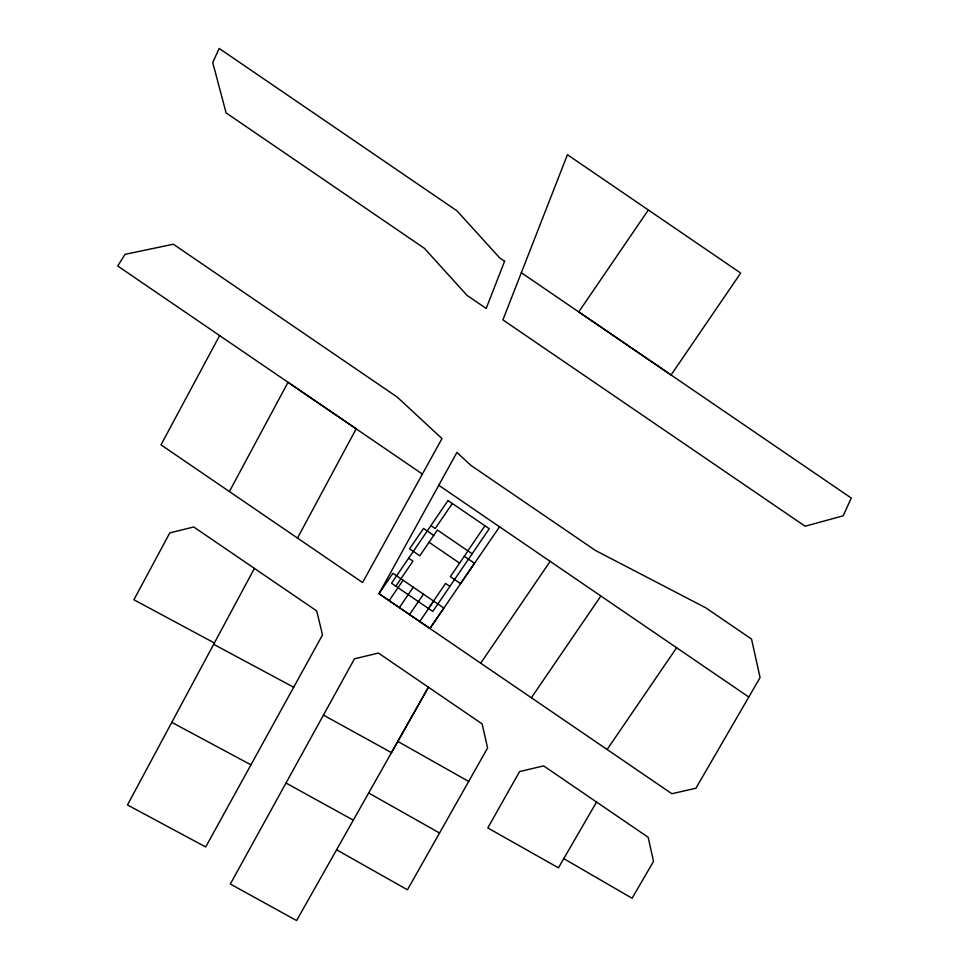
<?xml version="1.0" encoding="UTF-8"?>
<svg xmlns="http://www.w3.org/2000/svg" width="969" height="969" viewBox="0 0 969 969"><rect width="100%" height="100%" fill="white"/><g stroke="black" fill="none" stroke-linecap="round" stroke-linejoin="round"><path stroke-width="1.45" d="M521.322 272.713L851.279 498.066L843.187 515.787L805.13 526.24L502.911 319.891L567.422 154.713L740.691 273.064L671.093 374.979L578.759 311.897L648.346 209.994M219.636 335.577L160.999 444.844L362.588 582.539L441.961 438.582L397.338 397.169L173.342 244.224L125.025 254.35L117.721 265.99L422.411 474.071M229.399 491.525L288.023 382.319L356.18 428.807L297.495 538.074M254.411 568.379L127.472 804.96L205.694 846.967L322.52 634.901L316.693 610.918L193.715 526.966L169.781 532.889L133.904 599.763L214.391 642.992M531.375 697.777L671.88 793.72L695.912 788.245L760.071 677.597L751.532 639.055L705.686 607.769L595.438 550.465L470.777 465.29L456.908 452.402L378.976 593.694L531.351 697.765L600.865 596.02M323.404 715.098L391.464 752.61L428.431 687.215L296.599 920.55L230.331 884.031L354.448 658.835L378.431 653.058L482.114 723.891L487.601 747.971L407.44 889.796L336.57 849.765M563.752 858.619L558.471 867.849L487.795 827.926L519.578 771.566L543.609 765.885L648.188 837.301L653.518 861.393L632.091 898.251L563.752 858.619L596.565 802.066M395.849 586.209L412.964 561.16L408.639 558.217M452.329 503.505L435.226 528.553L430.902 525.61M389.175 600.623L403.092 580.249M399.361 607.587L413.278 587.202M409.56 614.54L423.465 594.167M428.455 608.471L445.558 583.423L449.882 586.378M467.833 550.828L484.936 525.779M419.747 621.492L433.664 601.119M467.954 550.901L450.355 576.664L460.541 583.629L474.459 563.243L464.272 556.291M429.933 628.457L443.85 608.072L392.905 573.285L378.988 593.67L429.933 628.457L499.556 526.773M480.721 663.171L550.162 561.354M607.127 749.509L676.616 647.74M213.701 644.324L293.704 687.263M171.792 722.353L250.959 764.844M286 783.013L353.31 820.174M397.774 741.406L468.693 781.438M368.656 792.981L439.526 833.001M438.751 485.275L748.819 697.05M472.145 553.771L437.382 530.031L419.795 555.794L409.596 548.829L423.514 528.456L433.712 535.409M429.037 542.265L459.597 563.134M504.595 261.267L486.184 308.445L467.082 295.412L424.337 248.282L226.104 112.901L212.732 62.561L219.188 48.45L456.968 210.83L499.75 257.96L504.595 261.267M448.005 500.561L391.537 583.265L432.78 611.427L489.26 528.723L448.005 500.561"/></g></svg>
